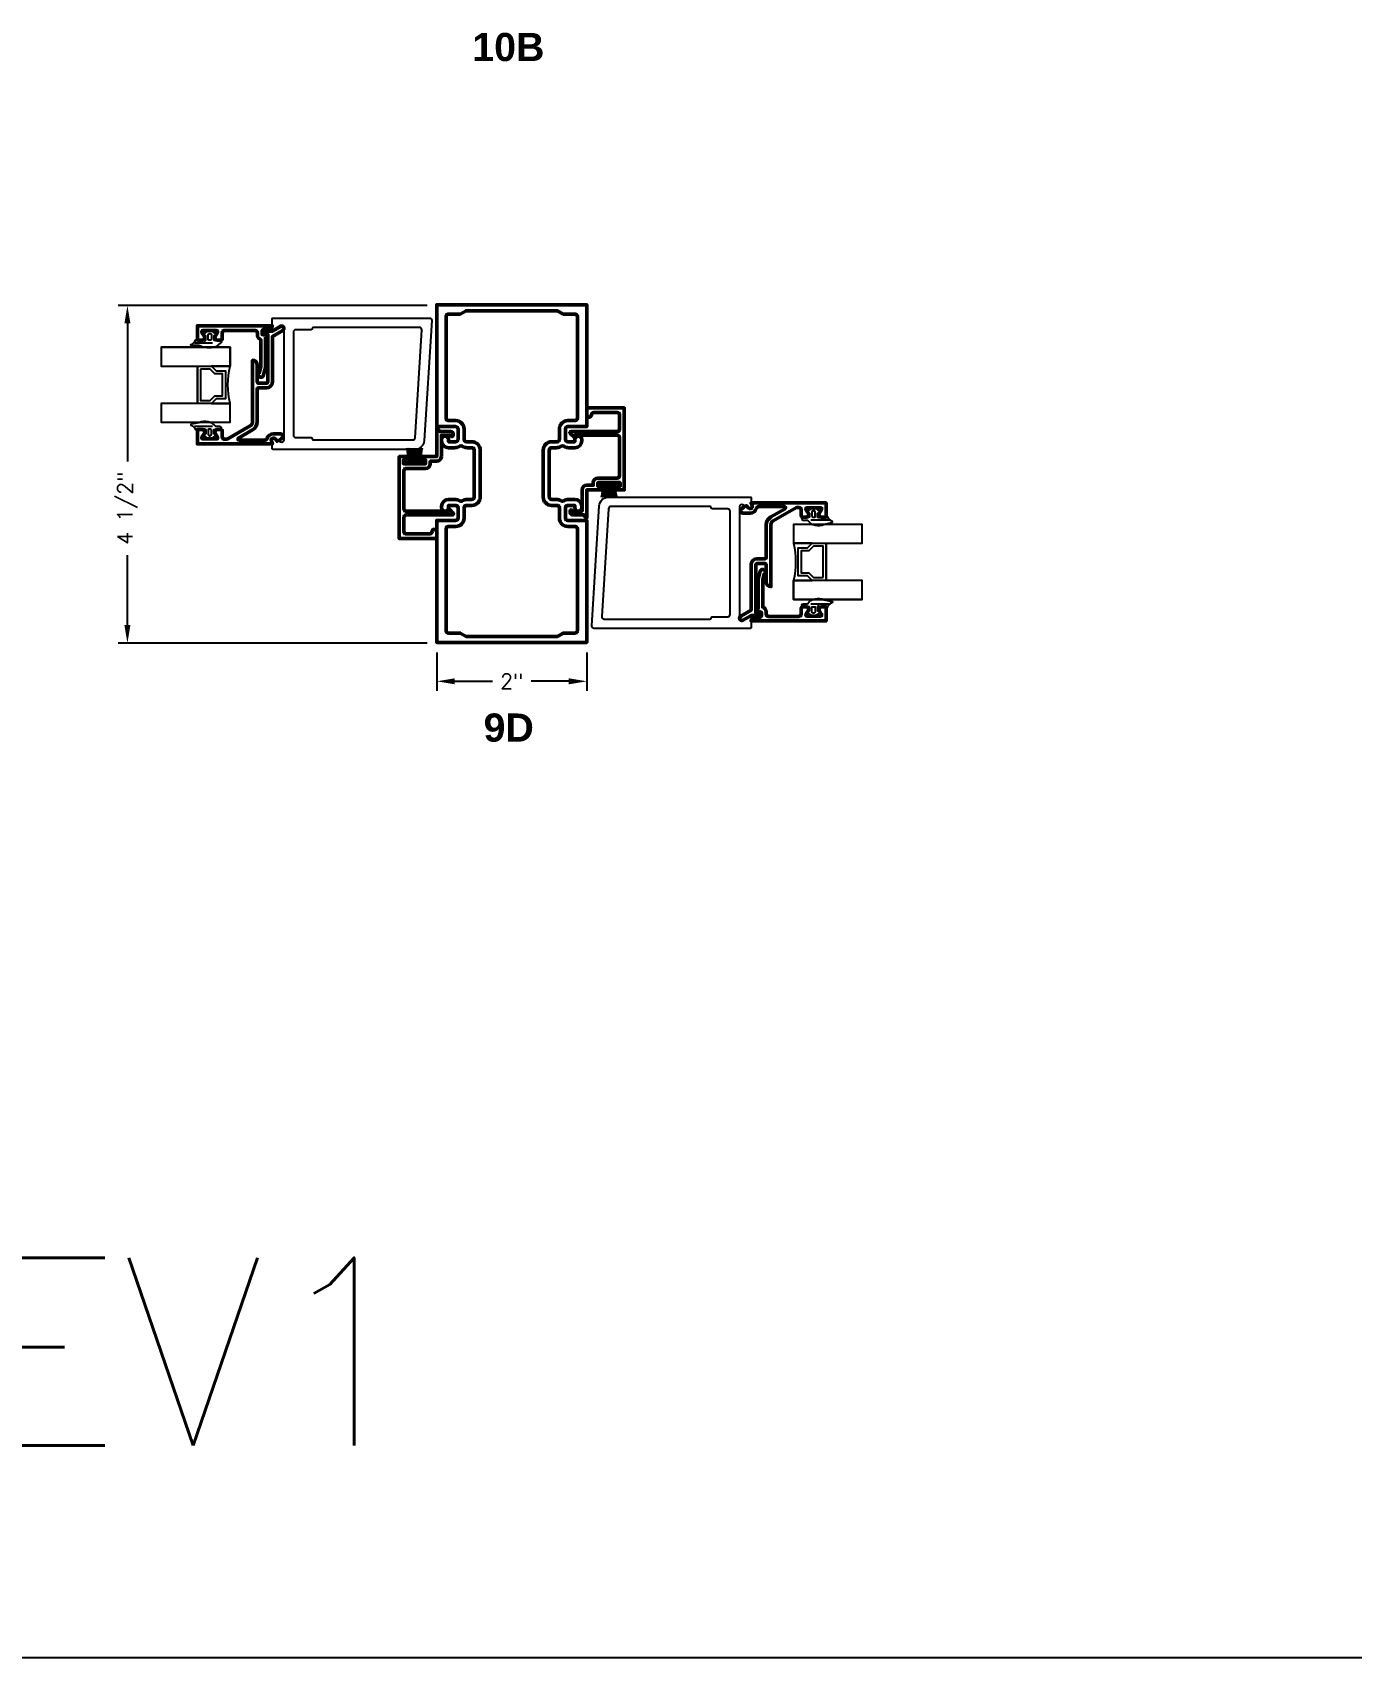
# Model space of a CAD drawing. Extents: x 0 to 63.4, y 0 to 11.8.
# Drawn here: x 18.35 to 22.74, y 0 to 5.41 of the extents above; entities that cross this region are included whole.
import ezdxf

# ---------------------------------------------------------------- set-up
doc = ezdxf.new("R2010")
doc.units = 0
doc.header["$MEASUREMENT"] = 0
doc.layers.get('Defpoints').update_dxf_attribs({"linetype": 'CONTINUOUS'})
for name, color, linetype in [('R-Anno-Dims', 3, 'CONTINUOUS'), ('R-Anno-Text', 6, 'CONTINUOUS'), ('R-Det1', 4, 'CONTINUOUS'), ('R-Det2', 2, 'CONTINUOUS'), ('R-Otln', 1, 'CONTINUOUS'), ('R-Pat1', 5, 'CONTINUOUS'), ('TITLE', 7, 'CONTINUOUS')]:
    doc.layers.add(name, color=color, linetype=linetype)
doc.styles.get("Standard").update_dxf_attribs({"font": 'simplex'})
doc.styles.add('style1', font='arialbd.ttf')
doc.dimstyles.new('1-4size', dxfattribs={"dimtxt": 0.05, "dimasz": 0.06, "dimexe": 0.03125, "dimexo": 0.03125, "dimgap": 0.03125, "dimtad": 0, "dimdec": 5, "dimlfac": 4, "dimzin": 4, "dimdsep": 46, "dimlunit": 5, "dimtxsty": 'Standard', "dimcen": 0, "dimclrd": 256, "dimclre": 256, "dimclrt": 256, "dimadec": 0, "dimazin": 1, "dimtfac": 1, "dimtdec": 5, "dimtofl": 0, "dimtmove": 0, "dimatfit": 3, "dimfxl": 1, "dimfrac": 2, "dimtolj": 1, "dimtzin": 4, "dimarcsym": 0})

# ---------------------------------------------------------------- blocks, each defined once
blk = doc.blocks.new('*D95')
at = {"layer": 'Defpoints', "color": 0, "transparency": 16777216}
for p in [(19.693, 3.3793), (20.193, 3.3793), (20.193, 3.2522)]:
    blk.add_point(p, dxfattribs=at)
at = {"layer": 'R-Anno-Dims', "lineweight": -2, "transparency": 16777216}
for p, q in [((19.693, 3.348), (19.693, 3.2209)), ((20.193, 3.348), (20.193, 3.2209)), ((19.753, 3.2522), (19.8784, 3.2522)), ((20.133, 3.2522), (20.0076, 3.2522))]:
    blk.add_line(p, q, dxfattribs=at)
at = {"layer": 'R-Anno-Dims', "transparency": 16777216}
for points in [[(19.753, 3.2622), (19.753, 3.2422), (19.693, 3.2522)], [(20.133, 3.2622), (20.133, 3.2422), (20.193, 3.2522)]]:
    blk.add_solid(points, dxfattribs=at)
at = {"layer": 'R-Anno-Dims', "transparency": 16777216, "insert": (19.943, 3.2522), "char_height": 0.05, "attachment_point": 5}
blk.add_mtext('\\A1;2"', dxfattribs=at)
blk = doc.blocks.new('*D96')
at = {"layer": 'Defpoints', "color": 0, "transparency": 16777216}
for p in [(19.693, 4.5043), (18.6624, 3.3793), (19.693, 3.3793)]:
    blk.add_point(p, dxfattribs=at)
at = {"layer": 'R-Anno-Dims', "lineweight": -2, "transparency": 16777216}
for p, q in [((19.6617, 4.5043), (18.6311, 4.5043)), ((18.6624, 4.4443), (18.6624, 3.985)), ((18.6624, 3.4393), (18.6624, 3.6725)), ((19.6617, 3.3793), (18.6311, 3.3793))]:
    blk.add_line(p, q, dxfattribs=at)
at = {"layer": 'R-Anno-Dims', "transparency": 16777216}
for points in [[(18.6524, 4.4443), (18.6724, 4.4443), (18.6624, 4.5043)], [(18.6524, 3.4393), (18.6724, 3.4393), (18.6624, 3.3793)]]:
    blk.add_solid(points, dxfattribs=at)
at = {"layer": 'R-Anno-Dims', "transparency": 16777216, "insert": (18.6624, 3.8288), "char_height": 0.05, "attachment_point": 5, "rotation": 90}
blk.add_mtext('\\A1;4 1/2"', dxfattribs=at)
blk = doc.blocks.new('weathering')
at = {"layer": 'R-Det2'}
for p, q in [((0, 0), (0, -0.27)), ((0, 0), (0.03, 0)), ((0.03, 0), (0.03, -0.27)), ((0, -0.129), (-0.16, -0.129)), ((0, -0.139), (-0.16, -0.139)), ((0, -0.27), (0.03, -0.27))]:
    blk.add_line(p, q, dxfattribs=at)
for centre, radius, start, end in [((-0.056, 0.313), 0.361, 253.2416, 278.8875), ((-0.056, 0.313), 0.371, 253.7056, 278.6489), ((-0.057, 0.486), 0.557, 259.3278, 275.8729), ((-0.057, 0.486), 0.566, 259.5182, 275.7701), ((-0.063, 0.677), 0.77, 262.7557, 274.6832), ((-0.063, 0.677), 0.78, 262.849, 274.6238), ((-0.066, 1.463), 1.578, 266.5833, 272.3941), ((-0.067, -1.773), 1.619, 87.6382, 93.304), ((-0.064, -0.966), 0.8, 85.4377, 96.9231), ((-0.064, -0.966), 0.79, 85.3793, 97.0112), ((-0.058, -0.769), 0.58, 84.3053, 100.1631), ((-0.058, -0.769), 0.57, 84.2043, 100.3432), ((-0.056, -0.591), 0.38, 81.4567, 105.8164), ((-0.056, -0.591), 0.37, 81.2223, 106.2556)]:
    blk.add_arc(centre, radius, start, end, dxfattribs=at)

msp = doc.modelspace()

# ---------------------------------------------------------------- linework, layer by layer
at = {"layer": 'R-Det1', "lineweight": 50}
for points in [[(18.9121302, 4.3891379), (18.8953802, 4.3891379), (18.8953802, 4.4366379), (19.1453802, 4.4366379, -0.41421368), (19.1328802, 4.4241379), (19.1146302, 4.4241379, 0.414213562), (19.1108802, 4.4203879), (19.1108802, 4.4102567, 0.466306393), (19.1152814, 4.4065637), (19.1298802, 4.4091378, -0.252127774), (19.1223802, 4.3961379), (19.1223802, 4.2973878), (19.1151441, 4.2703821, -0.715752791), (19.1005066, 4.2694048, -1.179503687), (19.1014663, 4.2792234), (19.1068802, 4.2994287), (19.1068802, 4.3908135, -0.339713402), (19.0953802, 4.4057876), (19.0953802, 4.4133879, 0.414213523), (19.0876302, 4.4211379), (18.9858802, 4.4211379, 0.414213657), (18.9781302, 4.4133879), (18.9781302, 4.3928879, -0.414213562), (18.9743802, 4.3891379), (18.9613802, 4.3891379, -0.57736514), (18.9546687, 4.4007632), (18.9627515, 4.4147629, 0.577351747), (18.9595039, 4.4203879), (18.9140066, 4.4203879, 0.577351362), (18.910759, 4.4147629), (18.9188175, 4.4008049, -0.579445689), (18.9121302, 4.3891379, 1)], [(19.0793802, 4.237098), (19.0793802, 4.1165945, -0.267944175), (19.0716302, 4.103171), (18.9945763, 4.058684), (18.9858802, 4.058684, -0.414213562), (18.9781302, 4.066434), (18.9781302, 4.086934, 0.414213562), (18.9743802, 4.090684), (18.9613802, 4.090684, 0.577350202), (18.9546685, 4.079059), (18.9627514, 4.065059, -0.577350202), (18.9595038, 4.059434), (18.9140066, 4.059434, -0.577351988), (18.910759, 4.065059), (18.9188419, 4.079059, 0.577351988), (18.9121303, 4.090684), (18.8953802, 4.090684), (18.8953802, 4.043184), (19.1453802, 4.043184), (19.1419336, 4.0518079, -0.869075611), (19.1552529, 4.0594354), (19.1608801, 4.052184, 0.123332445), (19.1784612, 4.0643523, 0.64476674), (19.1726472, 4.077184), (19.1491302, 4.077184, 0.330653628), (19.127592, 4.0611923, -0.33065332), (19.1201733, 4.055684), (19.0343756, 4.055684, -0.767326322), (19.0325006, 4.0626816), (19.0792552, 4.0896755, 0.26795022), (19.0948802, 4.1167388), (19.0948802, 4.225434, -0.414213562), (19.0988802, 4.229434), (19.1258802, 4.229434, 0.414213562), (19.1453802, 4.248934), (19.1453802, 4.4007122), (19.1802552, 4.4208473, 1), (19.1725052, 4.4342707), (19.1453802, 4.4186101), (19.1214616, 4.4186101), (19.1183802, 4.4071101), (19.1298802, 4.4091378), (19.1298802, 4.248934, -0.414213562), (19.1258802, 4.244934), (19.0988802, 4.244934, -0.414213562), (19.0948802, 4.248934), (19.0948802, 4.306434, 0.414213562), (19.0793802, 4.321934)], [(20.1774933, 3.889713, -0.414213562), (20.1929933, 3.905213), (20.2147433, 3.905213), (20.2147436, 3.913963, -0.414213562), (20.2302436, 3.929463), (20.2947433, 3.9294627, 0.414213562), (20.3024933, 3.9372127), (20.3024933, 4.0640875, 0.414213562), (20.2947433, 4.0718375), (20.1517433, 4.0718375), (20.1517433, 4.0640875), (20.1378307, 4.0780001, -0.668178638), (20.1404558, 4.0843377), (20.2947433, 4.0843375, 0.414213562), (20.3024933, 4.0920875), (20.3024933, 4.1399002, 0.414213562), (20.2947433, 4.1476502), (20.2162433, 4.1476502, 0.423380872), (20.2084938, 4.1396502, -0.999983871), (20.1929933, 4.1396505), (20.1929933, 4.1631505), (20.3179933, 4.1631505), (20.3179933, 3.889713), (20.2897433, 3.889713), (20.2897433, 3.895713, -0.414213562), (20.2954933, 3.901463), (20.3039936, 3.9014627), (20.3039936, 3.913963), (20.2302436, 3.913963), (20.2302436, 3.9014627), (20.2389933, 3.901463, -0.414213562), (20.2447433, 3.895713), (20.2447433, 3.889713), (20.1929933, 3.889713), (20.1929933, 3.7960877), (20.1822433, 3.8068377), (20.1457433, 3.806838, -0.414213562), (20.1379933, 3.814588), (20.1379933, 3.819338, -1), (20.1454933, 3.819338), (20.1774933, 3.819338)], [(19.7084933, 4.0010477, -0.414213562), (19.6929933, 3.9855477), (19.6712433, 3.9855477), (19.6712431, 3.9767977, -0.414213562), (19.6557431, 3.9612977), (19.5912433, 3.961298, 0.414213562), (19.5834933, 3.953548), (19.5834933, 3.8266732, 0.414213562), (19.5912433, 3.8189232), (19.7342433, 3.8189232), (19.7342433, 3.8266732), (19.748156, 3.8127606, -0.668178638), (19.7455308, 3.806423), (19.5912433, 3.8064232, 0.414213562), (19.5834933, 3.7986732), (19.5834933, 3.7508605, 0.414213562), (19.5912433, 3.7431105), (19.6697433, 3.7431105, 0.423380872), (19.6774928, 3.7511105, -0.999983871), (19.6929933, 3.7511102), (19.6929933, 3.7276102), (19.5679933, 3.7276102), (19.5679933, 4.0010477), (19.5962433, 4.0010477), (19.5962433, 3.9950477, -0.414213562), (19.5904933, 3.9892977), (19.5819931, 3.989298), (19.5819931, 3.9767977), (19.6557431, 3.9767977), (19.6557431, 3.989298), (19.6469933, 3.9892977, -0.414213562), (19.6412433, 3.9950477), (19.6412433, 4.0010477), (19.6929933, 4.0010477), (19.6929933, 4.094673), (19.7037433, 4.083923), (19.7402433, 4.0839227, -0.414213562), (19.7479933, 4.0761727), (19.7479933, 4.0714227, -1), (19.7404933, 4.0714227), (19.7084933, 4.0714227)], [(20.8067851, 3.6526498), (20.8067851, 3.7731533, -0.267944175), (20.8145351, 3.7865768), (20.891589, 3.8310638), (20.9002851, 3.8310638, -0.414213562), (20.9080351, 3.8233138), (20.9080351, 3.8028138, 0.414213562), (20.9117851, 3.7990638), (20.9247851, 3.7990638, 0.577350202), (20.9314968, 3.8106888), (20.9234139, 3.8246888, -0.577350202), (20.9266615, 3.8303138), (20.9721587, 3.8303138, -0.577351988), (20.9754063, 3.8246887), (20.9673233, 3.8106888, 0.577351988), (20.974035, 3.7990638), (20.9907851, 3.7990638), (20.9907851, 3.8465638), (20.7407851, 3.8465638), (20.7442317, 3.8379399, -0.869075611), (20.7309123, 3.8303124), (20.7252851, 3.8375638, 0.123332445), (20.7077041, 3.8253955, 0.64476674), (20.7135181, 3.8125638), (20.7370351, 3.8125638, 0.330653628), (20.7585732, 3.8285555, -0.33065332), (20.7659919, 3.8340638), (20.8517897, 3.8340638, -0.767326322), (20.8536647, 3.8270662), (20.8069101, 3.8000723, 0.26795022), (20.7912851, 3.773009), (20.7912851, 3.6643138, -0.414213562), (20.7872851, 3.6603138), (20.7602851, 3.6603138, 0.414213562), (20.7407851, 3.6408138), (20.7407851, 3.4890356), (20.7059101, 3.4689005, 1), (20.7136601, 3.4554771), (20.7407851, 3.4711377), (20.7647036, 3.4711377), (20.7677851, 3.4826377), (20.7562851, 3.4806099), (20.7562851, 3.6408138, -0.414213562), (20.7602851, 3.6448138), (20.7872851, 3.6448138, -0.414213562), (20.7912851, 3.6408138), (20.7912851, 3.5833138, 0.414213562), (20.8067851, 3.5678138)], [(20.974035, 3.5006099), (20.990785, 3.5006099), (20.990785, 3.4531099), (20.7407851, 3.4531099, -0.41421368), (20.7532851, 3.4656099), (20.7715351, 3.4656099, 0.414213562), (20.7752851, 3.4693599), (20.7752851, 3.4794911, 0.466306393), (20.7708839, 3.4831841), (20.7562851, 3.4806099, -0.252127774), (20.7637851, 3.4936099), (20.763785, 3.59236), (20.7710212, 3.6193656, -0.715752791), (20.7856586, 3.6203429, -1.179503687), (20.784699, 3.6105243), (20.779285, 3.5903191), (20.779285, 3.4989342, -0.339713402), (20.7907851, 3.4839601), (20.7907851, 3.4763599, 0.414213523), (20.7985351, 3.4686099), (20.900285, 3.4686099, 0.414213657), (20.908035, 3.4763599), (20.908035, 3.4968599, -0.414213562), (20.911785, 3.5006099), (20.924785, 3.5006099, -0.57736514), (20.9314966, 3.4889846), (20.9234138, 3.4749849, 0.577351747), (20.9266614, 3.4693599), (20.9721587, 3.4693599, 0.577351362), (20.9754063, 3.4749849), (20.9673478, 3.4889428, -0.579445689), (20.974035, 3.5006099, 1)]]:
    msp.add_lwpolyline(points, format="xyb", close=True, dxfattribs=at)
at = {"layer": 'R-Det2'}
for points in [[(18.9004159, 4.3711998), (18.8758887, 4.3711998, -0.477037012), (18.8734435, 4.37422, 0.169063491), (18.89067, 4.3897089, -0.378808837), (18.8933332, 4.3916792), (18.9196623, 4.3868757, 0.346241915), (18.9236302, 4.3893661), (18.9236302, 4.4028879), (18.9160809, 4.4031656, -0.608655902), (18.9147301, 4.4064518), (18.9238682, 4.4145294, -0.378617088), (18.9496422, 4.4145294), (18.9587804, 4.4064518, -0.608655902), (18.9574295, 4.4031656), (18.9498802, 4.4028879), (18.9498802, 4.3891379), (18.9711302, 4.3891379, -1), (18.9711302, 4.3791379), (18.9570525, 4.366103, -0.195847843)], [(18.9386302, 4.4106497, -0.341998713), (18.9423802, 4.4058085), (18.9423802, 4.3911379, -0.414213562), (18.9403802, 4.3891379), (18.9331302, 4.3891379, -0.414213562), (18.9311302, 4.3911379), (18.9311302, 4.4058085, -0.341998713), (18.9348802, 4.4106497, -0.127016654)], [(18.9004159, 4.1134296), (18.8758888, 4.108622, 0.477037012), (18.8734435, 4.1056018, -0.169063491), (18.8906701, 4.0901129, 0.378808837), (18.8933332, 4.0881427), (18.9196624, 4.0929462, -0.346241915), (18.9236303, 4.0904557), (18.9236303, 4.076934), (18.916081, 4.0766563, 0.608655902), (18.9147301, 4.0733701), (18.9238683, 4.0652924, 0.378617088), (18.9496423, 4.0652924), (18.9587804, 4.0733701, 0.608655902), (18.9574296, 4.0766563), (18.9498803, 4.076934), (18.9498803, 4.090684), (18.9711303, 4.090684, 1), (18.9711303, 4.100684), (18.9573704, 4.100684, 0.343435047)], [(18.9386303, 4.0702839, 0.341998713), (18.9423803, 4.0751251), (18.9423803, 4.0897957, 0.414213562), (18.9403803, 4.0917957), (18.9331303, 4.0917957, 0.414213562), (18.9311303, 4.0897957), (18.9311303, 4.0751251, 0.341998713), (18.9348803, 4.0702839, 0.127016654)], [(20.985189, 3.77559), (21.0097162, 3.7811257, 0.477037012), (21.0121614, 3.7841459, -0.169063491), (20.9949349, 3.7996348, 0.378808837), (20.9922717, 3.8016051), (20.9659426, 3.7968015, -0.346241915), (20.9619747, 3.799292), (20.9619747, 3.8128138), (20.969524, 3.8130915, 0.608655902), (20.9708748, 3.8163777), (20.9617367, 3.8244553, 0.378617088), (20.9359627, 3.8244553), (20.9268245, 3.8163777, 0.608655902), (20.9281754, 3.8130915), (20.9357247, 3.8128138), (20.9357247, 3.7990638), (20.9144747, 3.7990638, 1), (20.9144747, 3.7890638), (20.9282346, 3.7890638, 0.359671565)], [(20.9469747, 3.8205756, 0.341998713), (20.9432247, 3.8157344), (20.9432247, 3.8010638, 0.414213562), (20.9452247, 3.7990638), (20.9524747, 3.7990638, 0.414213562), (20.9544747, 3.8010638), (20.9544747, 3.8157344, 0.341998713), (20.9507247, 3.8205756, 0.127016654)], [(20.9844804, 3.5240647), (21.0097161, 3.5185479, -0.477037012), (21.0121614, 3.5155277, 0.169063491), (20.9949348, 3.5000388, -0.378808837), (20.9922717, 3.4980686), (20.9659425, 3.5028721, 0.346241915), (20.9619746, 3.5003816), (20.9619746, 3.4868599), (20.9695239, 3.4865822, -0.608655902), (20.9708748, 3.483296), (20.9617366, 3.4752183, -0.378617088), (20.9359626, 3.4752183), (20.9268245, 3.483296, -0.608655902), (20.9281753, 3.4865822), (20.9357246, 3.4868599), (20.9357246, 3.5006099), (20.9144746, 3.5006099, -1), (20.9144746, 3.5106099), (20.9282345, 3.5106099, -0.346212063)], [(20.9469746, 3.4790981, -0.341998713), (20.9432246, 3.4839393), (20.9432246, 3.4986099, -0.414213562), (20.9452246, 3.5006099), (20.9524746, 3.5006099, -0.414213562), (20.9544746, 3.4986099), (20.9544746, 3.4839393, -0.341998713), (20.9507246, 3.479098, -0.127016654)]]:
    msp.add_lwpolyline(points, format="xyb", close=True, dxfattribs=at)
for points in [[(18.7753369, 4.3650281), (18.7753369, 4.3025281), (19.005137, 4.3025281), (19.005137, 4.3650281), (18.7753369, 4.3650281), (19.005137, 4.3650281), (19.005137, 4.3025281), (18.942637, 4.3025281), (18.958137, 4.2870281), (18.989387, 4.2870281), (18.989387, 4.1930281), (18.958137, 4.1930281), (18.942637, 4.1775281), (18.895637, 4.1775281), (18.895637, 4.3025281), (18.895637, 4.1775281), (18.7753369, 4.1775281), (18.7753369, 4.1150281), (19.005137, 4.1150281), (19.005137, 4.1775281), (18.942637, 4.1775281), (19.005137, 4.1775281, -0.123310184), (19.005137, 4.3025281, 1.56900442)], [(21.1112101, 3.5250254), (21.1112101, 3.5875254), (20.88141, 3.5875254), (20.88141, 3.5250254), (21.1112101, 3.5250254), (20.88141, 3.5250254), (20.88141, 3.5875254), (20.94391, 3.5875254), (20.92841, 3.6030254), (20.89716, 3.6030254), (20.89716, 3.6970254), (20.92841, 3.6970254), (20.94391, 3.7125254), (20.99091, 3.7125254), (20.99091, 3.5875254), (20.99091, 3.7125254), (21.1112101, 3.7125254), (21.1112101, 3.7750254), (20.88141, 3.7750254), (20.88141, 3.7125254), (20.94391, 3.7125254), (20.88141, 3.7125254, -0.123310184), (20.88141, 3.5875254, 1.56900442)]]:
    msp.add_lwpolyline(points, format="xyb", dxfattribs=at)
for points in [[(18.9463328, 4.3791379), (18.8863888, 4.3791998)], [(18.905637, 4.2925281), (18.905637, 4.1875281), (18.9384949, 4.1875281), (18.9539949, 4.2030281), (18.979387, 4.2030281), (18.979387, 4.2770281), (18.9539949, 4.2770281), (18.9384949, 4.2925281), (18.905637, 4.2925281)], [(18.9463328, 4.100684), (18.8863888, 4.100622)], [(20.9392721, 3.790043), (20.9992161, 3.7901049)], [(20.98091, 3.5975254), (20.98091, 3.7025254), (20.9480521, 3.7025254), (20.9325521, 3.6870254), (20.90716, 3.6870254), (20.90716, 3.6130254), (20.9325521, 3.6130254), (20.9480521, 3.5975254), (20.98091, 3.5975254)], [(20.9392721, 3.5106099), (20.9992161, 3.5105479)]]:
    msp.add_lwpolyline(points, dxfattribs=at)
at = {"layer": 'R-Otln', "lineweight": 50}
for points in [[(20.1219933, 3.7958169, 0.414213562), (20.1297433, 3.7880669), (20.1929933, 3.7880669), (20.1929933, 3.3818169), (19.6929933, 3.3818169), (19.6929933, 3.7880669), (19.7562433, 3.7880669, 0.414213562), (19.7639933, 3.7958169), (19.7639933, 3.8305669, 0.414213562), (19.7562433, 3.8383169), (19.7327433, 3.8383169), (19.7327433, 3.8308169, -0.414213562), (19.7212433, 3.8193169), (19.7209933, 3.8193169, -0.414213562), (19.7094933, 3.8308169), (19.7094933, 3.8350669, -0.414213562), (19.7327433, 3.8583169), (19.7527433, 3.8583169, -0.145063949), (19.7697706, 3.8532707, 0.296364458), (19.7782161, 3.8532707, -0.145063949), (19.7952433, 3.8583169), (19.8102433, 3.8583169, 0.414213562), (19.8179933, 3.8660669), (19.8179933, 4.0225669, 0.414213562), (19.8102433, 4.0303169), (19.7952433, 4.0303169, -0.145063949), (19.7782161, 4.0353632, 0.296364458), (19.7697706, 4.0353632, -0.145063949), (19.7527433, 4.0303169), (19.7327433, 4.0303169, -0.414213562), (19.7094933, 4.0535669), (19.7094933, 4.0578169, -0.414213562), (19.7209933, 4.0693169), (19.7212433, 4.0693169, -0.414213562), (19.7327433, 4.0578169), (19.7327433, 4.0503169), (19.7562433, 4.0503169, 0.414213562), (19.7639933, 4.0580669), (19.7639933, 4.0928169, 0.414213562), (19.7562433, 4.1005669), (19.6929933, 4.1005669), (19.6929933, 4.5068169), (20.1929933, 4.5068169), (20.1929933, 4.1005669), (20.1297433, 4.1005669, 0.414213562), (20.1219933, 4.0928169), (20.1219933, 4.0580669, 0.414213562), (20.1297433, 4.0503169), (20.1532433, 4.0503169), (20.1532433, 4.0578169, -0.414213562), (20.1647433, 4.0693169), (20.1649933, 4.0693169, -0.414213562), (20.1764933, 4.0578169), (20.1764933, 4.0535669, -0.414213562), (20.1532433, 4.0303169), (20.1332433, 4.0303169, -0.145063949), (20.1162161, 4.0353632, 0.296364458), (20.1077706, 4.0353632, -0.145063949), (20.0907433, 4.0303169), (20.0757433, 4.0303169, 0.414213562), (20.0679933, 4.0225669), (20.0679933, 3.8660669, 0.414213562), (20.0757433, 3.8583169), (20.0907433, 3.8583169, -0.145063949), (20.1077706, 3.8532707, 0.296364458), (20.1162161, 3.8532707, -0.145063949), (20.1332433, 3.8583169), (20.1532433, 3.8583169, -0.414213562), (20.1764933, 3.8350669), (20.1764933, 3.8308169, -0.414213562), (20.1649933, 3.8193169), (20.1647433, 3.8193169, -0.414213562), (20.1532433, 3.8308169), (20.1532433, 3.8383169), (20.1297433, 3.8383169, 0.414213562), (20.1219933, 3.8305669)], [(19.8379933, 4.0225669, 0.414213562), (19.8102433, 4.0503169), (19.7917433, 4.0503169, -0.414213562), (19.7839933, 4.0580669), (19.7839933, 4.0928169, 0.414213562), (19.7562433, 4.1205669), (19.7319933, 4.1205669, -0.414213562), (19.7242433, 4.1283169), (19.7242433, 4.4678169, -0.414213562), (19.7319933, 4.4755669), (19.7712433, 4.4755669), (19.7907289, 4.4868169), (20.0952578, 4.4868169), (20.1147433, 4.4755669), (20.1539933, 4.4755669, -0.414213562), (20.1617433, 4.4678169), (20.1617433, 4.1283169, -0.414213562), (20.1539933, 4.1205669), (20.1297433, 4.1205669, 0.414213562), (20.1019933, 4.0928169), (20.1019933, 4.0580669, -0.414213562), (20.0942433, 4.0503169), (20.0757433, 4.0503169, 0.414213562), (20.0479933, 4.0225669), (20.0479933, 3.8660669, 0.414213562), (20.0757433, 3.8383169), (20.0942433, 3.8383169, -0.414213562), (20.1019933, 3.8305669), (20.1019933, 3.7958169, 0.414213562), (20.1297433, 3.7680669), (20.1539933, 3.7680669, -0.414213562), (20.1617433, 3.7603169), (20.1617433, 3.4208169, -0.414213562), (20.1539933, 3.4130669), (20.1147433, 3.4130669), (20.0952578, 3.4018169), (19.7907289, 3.4018169), (19.7712433, 3.4130669), (19.7319933, 3.4130669, -0.414213562), (19.7242433, 3.4208169), (19.7242433, 3.7603169, -0.414213562), (19.7319933, 3.7680669), (19.7562433, 3.7680669, 0.414213562), (19.7839933, 3.7958169), (19.7839933, 3.8305669, -0.414213562), (19.7917433, 3.8383169), (19.8102433, 3.8383169, 0.414213562), (19.8379933, 3.8660669)]]:
    msp.add_lwpolyline(points, format="xyb", close=True, dxfattribs=at)
at = {"layer": 'R-Otln'}
for points in [[(19.6202318, 4.0249377), (19.1476818, 4.0249377, -0.414213562), (19.1451818, 4.0274377), (19.1451818, 4.0596877, -0.577563925), (19.1508068, 4.0629377), (19.1725568, 4.0503877, 0.576846629), (19.1841818, 4.0570877), (19.1841818, 4.4302877, 0.577921738), (19.1725568, 4.4370127), (19.1508068, 4.4244377, -0.577563925), (19.1451818, 4.4276877), (19.1451818, 4.4599377, -0.414213562), (19.1476818, 4.4624377), (19.6686809, 4.4624377, -0.432605765), (19.6764158, 4.4542045), (19.6514318, 4.0542377, -0.395866655), (19.6202318, 4.0249377)], [(19.2744318, 4.4234377), (19.2231818, 4.4234377, 0.414213562), (19.2154318, 4.4156877), (19.2154318, 4.0716877, 0.414213562), (19.2231818, 4.0639377), (19.2741818, 4.0639377, -0.413333333), (19.2779318, 4.0601877), (19.2779318, 4.0599377, 0.413333333), (19.2816818, 4.0561877), (19.612951, 4.0561877, 0.396049913), (19.6206859, 4.0634543), (19.6431516, 4.4229543, 0.432613534), (19.6354166, 4.4311877), (19.2816818, 4.4311877, 0.423001409), (19.2779318, 4.4273127, -0.436834856)], [(20.2657549, 3.865823), (20.7383049, 3.865823, -0.414213562), (20.7408049, 3.863323), (20.7408049, 3.831073, -0.577563925), (20.7351799, 3.827823), (20.7134299, 3.840373, 0.576846629), (20.7018049, 3.833673), (20.7018049, 3.460473, 0.577921738), (20.7134299, 3.453748), (20.7351799, 3.466323, -0.577563925), (20.7408049, 3.463073), (20.7408049, 3.430823, -0.414213562), (20.7383049, 3.428323), (20.2173058, 3.428323, -0.432605765), (20.2095709, 3.4365562), (20.2345549, 3.836523, -0.395866655), (20.2657549, 3.865823)], [(20.6115549, 3.467323), (20.6628049, 3.467323, 0.414213562), (20.6705549, 3.475073), (20.6705549, 3.819073, 0.414213562), (20.6628049, 3.826823), (20.6118049, 3.826823, -0.413333333), (20.6080549, 3.830573), (20.6080549, 3.830823, 0.413333333), (20.6043049, 3.834573), (20.2730357, 3.834573, 0.396049913), (20.2653008, 3.8273064), (20.2428351, 3.4678064, 0.432613534), (20.25057, 3.459573), (20.6043049, 3.459573, 0.423001409), (20.6080549, 3.463448, -0.436834856)]]:
    msp.add_lwpolyline(points, format="xyb", close=True, dxfattribs=at)
at = {"layer": 'R-Pat1'}
msp.add_line((0, 0), (63.3706123, 0), dxfattribs=at)

# ---------------------------------------------------------------- block references
at = {"layer": 'R-Pat1', "xscale": 0.25, "yscale": 0.25, "zscale": 0.25}
for p, rotation in [((19.6526436, 3.9892978), 270), ((20.2337745, 3.9058233), 90)]:
    msp.add_blockref('weathering', p, dxfattribs=dict(at, rotation=rotation))

# ---------------------------------------------------------------- texts
at = {"layer": 'R-Anno-Text', "char_height": 0.09375, "width": 1.787222288, "attachment_point": 3, "style": 'style1'}
for s, insert in [('10B', (20.0518704, 5.4122826, 1.5526731)), ('9D', (20.0167303, 3.1449577, 1.5526731))]:
    msp.add_mtext(s, dxfattribs=dict(at, insert=insert))
at = {"layer": 'TITLE'}
msp.add_text('190ELEV1', height=0.625, dxfattribs=at).set_placement((15.5603696, 0.7065637))

# ---------------------------------------------------------------- dimensions: what is measured, and where the dimension line sits
at = {"layer": 'R-Anno-Dims'}
dim = msp.add_linear_dim(base=(18.6623888, 3.379292), p1=(19.6929933, 4.504292), p2=(19.6929933, 3.379292), angle=270, dimstyle='1-4size', override={"dimpost": '"'}, dxfattribs=at)
dim.commit()
dim.dimension.update_dxf_attribs({"geometry": '*D96', "text_midpoint": (18.6623888, 3.8287871), "dimtype": 160})
dim = msp.add_linear_dim(base=(20.1929933, 3.252163), p1=(19.6929933, 3.379292), p2=(20.1929933, 3.379292), dimstyle='1-4size', override={"dimpost": '"'}, dxfattribs=at)
dim.commit()
dim.dimension.update_dxf_attribs({"geometry": '*D95', "text_midpoint": (19.9429933, 3.252163), "dimtype": 160})

doc.saveas('drawing.dxf')
